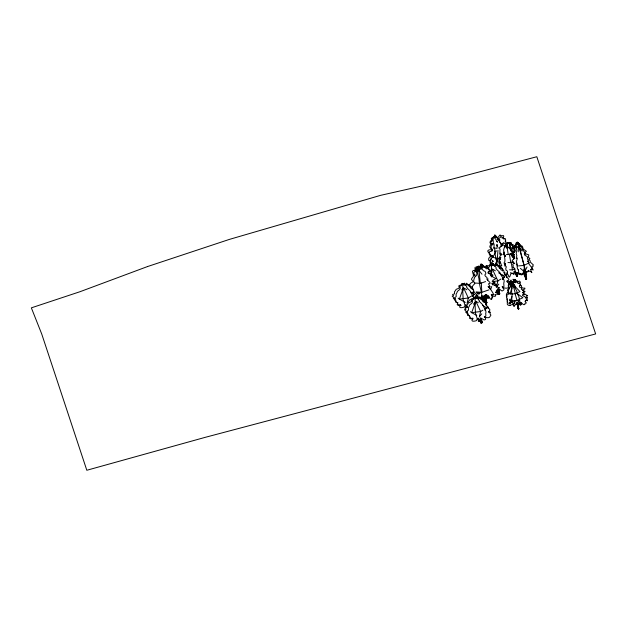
<?xml version="1.0" encoding="UTF-8"?>
<svg xmlns="http://www.w3.org/2000/svg" width="627" height="627" viewBox="0 0 627 627"><rect width="100%" height="100%" fill="white"/><g stroke="black" fill="none" stroke-linecap="round" stroke-linejoin="round"><path stroke-width="0.94" d="M467.389 306.133L467.193 307.528M524.039 271.867L523.655 273.364L522.942 273.364L523.122 274.9L522.244 273.756L521.233 275.065L520.418 273.333L520.151 274.524L519.665 273.631L519.195 274.477L518.255 269.782M497.086 244.491L497.023 248.402L493.59 247.939M472.672 289.298C471.355 286.594 473.134 285.309 474.78 283.71A1.434 1.121 -75.7 0 0 474.349 282.738C472.617 281.844 474.678 275.7 476.293 275.755C479.052 272.604 470.587 262.086 478.08 271.358M494.593 237.272C494.444 231.23 495.573 238.769 495.103 235.196C495.636 236.026 496.067 234.882 496.098 237.21M510.558 246.889L510.801 247.736L510.684 247.195M518.231 251.842L518.521 245.251L522.032 251.106M497.517 259.507C498.261 258.442 497.485 260.691 497.524 259.406M507.972 282.526L507.047 280.88M506.969 296.885L506.718 295.293L508.795 293.945A1.089 0.972 -57.5 0 0 508.442 293.201L507.878 292.684C507.619 289.016 512.878 286.766 509.853 281.852C514.446 284.964 510.354 290.011 512 293.734A1.089 0.455 86.8 0 1 512.259 294.463C510.84 297.95 512.565 303.633 513.764 306.18A1.16 0.486 86.8 0 1 514.164 305.67L514.164 306.297L516.24 303.687L516.366 304.659L517.299 303.97L518.38 308.986L517.667 302.433M488.488 269.594L488.19 268.638M492.101 238.017C493.339 237.421 495.596 236.598 497.658 238.025C498.551 239.428 498.559 238.762 500.997 236.81L501.953 237.124L502.282 238.401L502.932 237.414L504.006 238.597C507.055 237.445 504.351 242.093 506.726 243.801L507.11 243.95M510.715 284.682L509.876 282.565L511.334 283.506L511.804 284.783L512.862 284.102L512.361 281.413L513.725 281.492L513.082 279.187L513.834 280.747L515.018 280.222C516.507 280.606 514.892 282.746 516.993 282.134L518.09 283.537L519.117 283.271C520.245 281.633 519.258 284.486 520.551 284.376L520.457 285.238L519.383 285.975L519.43 287.072L521.711 287.636L521.241 289.149L525.058 291.555L522.714 292.621L524.54 294.729L522.597 294.651L522.432 295.38C524.023 296.516 527.503 297.762 527.291 299.087C524.83 298.483 529.839 302.002 526.139 300.302L525.481 300.372L525.724 301.085L525.207 301.469L526.351 303.029C523.443 303.068 526.069 304.393 524.376 304.651C522.785 305.075 522.33 302.943 521.202 302.833C522.714 305.835 518.419 305.059 519.571 303.97M496.388 250.792L492.806 257.274L497.344 258.543L497.971 250.298M499.782 258.261L499.147 266.506L501.819 265.754M515.245 245.674L515.527 244.264L516.295 243.958L515.95 243.033L517.322 242.069L519.83 248.762L525.81 271.844L525.645 271.475L527.793 271.985L528.365 271.068L529.321 271.178L530.52 271.413L531.853 272.635L530.52 269.477L531.727 269.234L531.955 267.909L529.18 264.312L527.879 261.091L529.063 262.831L528.138 261.428M476.073 271.953L475.556 268.536L476.943 269.336L477.374 270.825M491.717 241.183L491.866 239.914L492.516 240.008M489.366 253.23L489.303 254.264L490.557 254.186L490.949 257.156L492.36 255.565C494.774 256.999 489.373 258.614 491.231 259.774M487.751 267.87L487.79 267.533C490.173 267.847 490.878 262.172 492.548 264.759C495.314 266.224 496.655 267.274 495.988 268.622C497.963 271.083 498.724 270.911 500.542 273.497C500.824 276.303 503.505 277.056 503.136 279.281C504.782 279.203 503.959 283.098 503.849 282.675C503.316 284.36 505.268 288.373 502.125 286.633C504.853 290.035 504.367 289.572 502.109 291.03L501.192 290.489C499.421 288.028 497.031 290.356 499.57 294.188L498.496 293.836L497.775 290.536M518.294 247.109L518.521 245.251L524.023 265.448L524.587 271.953L520.394 268.364M497.399 290.011C497.117 291.437 496.451 288.694 496.788 291.68L496.31 292.629M512.173 247.477L514.986 248.182M489.436 252.916C485.416 251.051 489.287 248.801 491.913 250.095M514.61 256.702L513.466 257.431L513.803 258.293M481.873 266.828C480.784 268.959 478.127 264.955 477.845 268.191L479.004 270.151L478.613 270.692M516.624 275.104L516.985 276.421L516.193 272.494L515.041 273.106L514.924 269.116L514.328 268.513M503.693 253.002L503.371 254.703L504.445 252.038M506.279 254.601L508.215 254.538L513.38 252.673L513.693 250.972M476.857 292.433C479.365 294.416 475.948 293.891 477.437 292.691M486.881 295.646C485.196 297.237 490.016 300.827 487.9 296.681C488.723 294.964 489.342 298.922 490.722 299.173C493.488 300.482 489.499 296.657 492.383 298.107L492.681 297.841C492.219 296.689 490.878 294.541 492.226 294.392C496.216 297.143 490.377 288.788 488.378 286.602L490.283 286.994L488.472 283.827C492.791 283.608 487.594 280.92 486.842 279.086C488.551 276.86 483.879 276.899 485.086 274.328L485.768 273.999L485.76 272.949C485.032 269.618 483.636 272.4 482.429 269.124C480.462 269.061 481.92 266.914 480.509 266.161L479.929 266.036L479.914 267.063L480.995 269.328L478.714 267.118L478.087 267.337M486.301 267.439L486.944 266.193L488.699 265.707C490.173 265.919 491.419 262.102 492.508 264.704C494.507 267.353 495.197 262.878 496.639 263.998L496.725 264.931M495.745 292.55L496.075 291.868L496.216 292.386M518.145 303.154L518.317 304.024L518.772 303.656M479.365 316.815L480.643 311.517L476.222 302.089M483.48 300.709C483.981 298.907 483.48 301.305 484.475 300.976L484.828 302.676M515.386 293.757L512.878 284.196L519.948 291.594L515.386 293.757L510.057 294.039L511.851 287.777M484.068 301.383L483.95 297.347L484.546 299.831L484.851 298.523L484.107 295.388L486.325 302.974L484.922 296.234L485.173 294.988M488.394 295.529C486.889 296.085 487.336 297.606 489.319 297.018M481.755 295.591L481.575 296.477L482.484 296.391M487.555 280.261L488.041 278.835M491.717 286.476L490.776 289.227L488.025 286.61M486.842 265.652L486.662 266.977L487.704 267.447M511.891 282.409C511.985 279.948 515.896 283.522 515.206 281.092M470.054 299.557L467.044 303.28L468.33 297.982L463.502 287.699L459.348 299.134L465.336 302.363M475.501 302.112L471.661 312.661L476.794 315.428M490.298 274.234L492.25 268.881L497.893 280.912L496.388 287.111L498.802 284.125M475.705 297.935C475.054 294.847 480.838 301.642 479.02 301.015C480.705 303.115 481.364 302.966 482.915 305.177C484.24 308.547 486.928 311.235 485.69 313.461C485.909 315.553 486.231 317.34 484.287 316.619C487.054 318.626 485.29 320.522 483.472 319.699C481.983 317.38 480.039 319.942 482.085 322.866L481.16 322.56L480.548 319.739M511.977 282.62C514.845 289 509.939 279.564 511.703 283.953M506.224 247.594L506.937 245.823L513.38 252.673M457.851 304.456C457.734 306.203 460.242 305.31 461.174 305.553M493.057 264.884L493.261 263.481L494.28 265.66M506.53 277.455C507.031 276.335 506.906 275.519 505.331 274.806C504.429 274.211 505.73 271.538 503.936 272.627M517.588 242.343C518.505 242.39 520.434 246.419 521.977 247.54C521.013 250.244 527.331 252.893 524.235 253.817L524.423 254.186C524.156 255.659 526.656 255.659 527.675 257.203C526.312 258.332 529.337 261.028 528.052 261.161M496.325 287.119L496.02 286.414M515.206 287.809L514.806 285.261L513.787 284.54L514.712 287.574L516.813 290.983L517.157 293.616L518.701 296.062L520.661 304.988L518.466 304.009C517.463 302.622 517.502 306.289 518.592 308.946L516.985 303.162M516.789 293.217L522.847 297.723L516.985 300.498L510.159 300.858L512.141 296.618M524.995 271.123L527.033 266.977M482.006 265.503L482.187 264.461L481.238 263.896C479.569 264.288 480.556 266.459 481.834 266.522M492.046 255.667L489.483 257.172L488.621 258.763L488.754 260.401L490.643 260.957M495.51 263.614L498.199 258.755M494.484 265.433L494.962 265.158L495.017 265.621M486.85 294.478L485.525 295.411L486.795 302.755M463 285.042C462.891 280.692 468.134 287.887 466.7 287.479C468.393 289.58 469.043 289.431 470.595 291.641C471.41 295.035 474.075 295.787 473.409 298.867M491.654 265.777L492.438 263.787L494.194 265.848L495.808 265.44L496.474 264.625L497.376 265.166C497.274 267.635 501.898 266.773 500.393 268.709C501.913 272.298 502.392 268.113 503.881 270.966L504.288 272.941C503.512 274.798 507.447 274.477 506.687 276.632C507.321 278.169 508.952 278.702 508.85 279.838C508.771 280.52 505.174 281.594 507.705 281.923L508.113 281.68C510.911 281.1 507.956 283.067 509.1 284.117L509.453 284.313M472.288 289.502L472.155 287.44C471.151 286.461 471.645 286.594 470.109 287.221L469.647 284.815L468.847 285.316L468.338 284.478L467.444 284.486L466.747 283.169L465.187 284.776L463.235 283.514L462.773 286.664L463.267 290.27L462.75 290.952L463.165 299.761L464.897 304.988L465.555 305.498L465.971 304.62L466.049 307.81L466.849 307.512M502.525 270.997L502.368 268.583C501.192 267.431 501.772 267.588 499.978 268.317M473.322 292.488L473.604 291.586L473.001 291.085M507.572 300.599L507.47 302.002M514.626 303.609L513.568 304.471M525.677 272.322L524.979 272.823L526.476 278.811L525.912 279.227L524.07 271.593M502.501 270.315L502.909 269.579L502.141 268.771M487.336 268.795L487.853 267.705L486.756 267.306M518.882 302.441C520.778 302.379 518.09 302.339 519.775 303.107M492.093 264.351L492.501 262.776L491.153 262.901C489.319 261.82 490.11 264.39 491.592 263.669L492.375 264.249M461.699 289.933L463.502 287.699M489.836 271.875L491.646 269.634M472.46 296.579L474.263 294.345L471.817 292.347M473.416 304.213L475.822 301.234L478.307 302.77M502.415 279.642L504.829 276.656L502.689 274.908M479.961 316.071L481.763 313.837M484.773 310.114L486.576 307.873L482.437 305.325M478.754 319.417C477.633 320.499 477.139 317.944 476.504 320.601C475.368 321.126 470.321 322.176 472.397 319.253C474.42 316.698 470.799 319.464 469.537 318.234C470.838 315.162 467.248 316.032 467.844 314.174C464.858 313.257 469.349 312.293 466.903 311.478L468.51 310.051L468.377 307.841L469.255 306.235C469.537 303.86 471.739 304.416 472.609 301.838C471.739 300.96 471.183 300.976 473.283 299.291C474.537 299.251 474.694 295.842 476.003 297.441C477.21 300.842 480.102 295.67 480.384 299.008C481.371 299.816 483.825 299.808 482.782 301.085C483.738 303.507 485.133 301.023 485.76 303.013L486.113 304.706C485.886 307.261 487.892 303.499 485.564 304.283M496.059 259.366L496.302 259.978M508.858 287.041C509.696 289.282 505.989 289.259 508.395 291.43M511.867 284.956L510.942 286.045L511.757 288.506M476.771 297.794C479.396 296.187 473.926 292.723 473.8 291.171L473.448 289.478C472.821 287.487 471.418 289.972 470.469 287.55C471.528 286.194 468.871 286.351 467.946 285.285C467.711 282.252 464.779 287.346 463.682 283.906C462.389 282.103 461.715 285.379 460.249 285.144C457.734 286.116 458.87 286.178 459.599 287.213C458.353 289.525 456.025 288.232 455.523 290.473L454.45 291.767L454.512 293.875L452.545 294.463L453.634 295.873L452.153 296.109L453.979 297.911L453.313 298.742L454.936 298.86L454.857 299.283M490.698 254.499L489.93 255.565L489.742 254.272C486.395 250.032 494.57 252.657 492.164 249.185L491.834 248.943C488.762 248.48 492.226 244.961 492.916 243.958C491.082 243.519 487.9 247.438 491.129 247.931M475.658 295.646C476.418 294.518 478.973 295.544 476.661 295.615M488.159 307.277C484.977 305.09 488.496 305.968 488.065 308.022C492.438 310.161 487.516 311.36 489.029 312.379L489.381 312.168C491.78 311.674 489.248 313.359 490.228 314.252L490.933 315.138L490.228 316.22C489.272 318.822 486.654 317.152 485.024 317.575M470.665 317.505L470.305 318.673L472.907 318.963M517.118 246.74L516.773 246.944L516.946 246.521M488.112 308.359L488.088 307.802M505.644 245.063L505.66 245.659M508.787 287.244C506.647 289.172 504.602 287.566 502.439 287.785M508.56 292.558C504.907 292.55 506.679 298.115 507.486 300.231L507.047 301.14C507.478 302.175 507.196 302.825 507.306 303.946L507.408 304.62L508.952 305.459A1.16 1.035 -57.5 0 1 509.955 305.043L509.79 305.639L510.942 304.847L512.917 304.636M510.637 284.352L509.641 281.358L510.558 282.409L510.558 281.17C510.966 280.104 511.036 279.007 511.326 281.978C512.29 280.755 513.497 283.388 512.337 284.321M519.579 283.851L520.488 282.174C519.164 281.194 520.049 280.167 518.051 281.985L516.954 280.818C514.861 282.001 516.523 279.493 514.994 279.344L514.328 279.595L514.414 280.818M514.453 254.993L513.842 254.93L514.391 254.476M515.182 251.309L514.399 252.469M528.726 270.558L527.863 270.989M490.941 262.399C489.232 263.285 490.345 258.457 491.223 258.88M508.779 303.147L508.889 303.068A1.16 0.98 42.8 0 1 509.9 302.951L510.096 303.507M521.844 274.32L520.904 273.897M466.261 306.094L464.913 305.757L464.192 307.065C463.047 307.591 458 308.641 460.085 305.725C462.177 303.123 458.502 305.851 457.224 304.698C458.549 301.681 454.92 302.488 455.531 300.639C452.537 299.722 457.036 298.758 454.591 297.943L456.19 296.516L456.064 294.306L456.934 292.699C457.224 290.325 459.426 290.881 460.289 288.31L460.289 287.519L459.262 287.793L459.701 286.547L461.66 285.426L462.671 283.553L463.439 283.545L464.152 284.736L464.372 283.083L465.242 284.948M485.572 294.737L486.058 294.424M478.573 270.488L479.255 270.464L479.012 268.834M500.973 279.023L497.893 280.912L492.156 281.648M502.517 278.075L504.829 276.656L498.536 272.769M482.868 310.153L480.643 311.517L471.661 312.661L470.438 311.666M485.094 308.79L486.576 307.873M514.493 263.105L514.352 263.309A1.121 0.839 53.4 0 1 514.532 263.685M482.97 296.916C481.481 298.17 483.088 295.215 481.787 296.109L481.34 296.986L479.13 297.653M513.599 271.977L514.14 271.695M528.224 263.269L524.023 265.448L518.513 265.895M504.962 247.21L504.265 247.007L505.017 246.482M486.818 302.606L486.097 302.951C484.828 301.477 486.395 295.607 483.723 296.689M477.523 298.068L477.923 298.146M492.508 264.915L491.952 263.92L491.396 267.674L491.944 272.243L491.364 272.69L491.552 274.375L490.424 275.629L491.842 276.374L492.869 275.747L492.744 274.838L490.432 274.704M482.774 266.044L483.527 265.715L486.348 268.85L487.79 268.348C489.381 265.997 487.971 269.884 489.773 269.618L490.071 270.104C483.605 275.567 493.911 271.522 491.544 276.915M491.16 243.252L490.408 243.456L489.953 242.508L490.439 240.987L492.062 240.11L491.2 238.699L492.414 237.743C493.998 237.022 495.401 238.354 496.145 240.102C497.046 241.552 497.713 237.727 498.41 240.149C499.178 241.309 501.098 242.312 501.522 246.403M524.501 253.347L528.78 254.907L528.451 257.242L529.901 258.637L528.874 259.037L528.992 259.492L530.199 260.848L530.27 262.055L533.381 264.955L532.809 265.629L533.06 266.467L531.633 267.165L533.209 269.978L531.124 269.265M507.956 262.541L510.778 262.682L513.223 261.671M509.602 269.775L512.424 269.923L514.861 268.905M522.542 292.535L524.462 291.963M475.101 274.791L473.33 274.877C474.49 277.808 469.309 278.122 472.601 280.841A1.434 1.317 17.8 0 1 473.079 281.868C470.979 282.981 468.745 283.584 470.172 286.602M518.874 308.735L518.239 308.962L518.012 308.178M474.341 282.965L480.337 283.404L485.572 281.586M476.073 291.916L481.834 292.331L488.989 289.846M516.311 304.134L517.212 303.962L517.839 307.277M523.929 271.828L525.763 279.007L526.625 279.031L525.073 273.113L526.077 272.737L525.559 271.436L526.429 275.034L524.728 271.797L526.304 279.18L526.053 278.654M487.477 296.461L486.184 294.768L485.909 295.395L485.188 295.27L486.63 302.88M512.706 246.96L514.046 246.67C514.399 245.588 513.027 244.075 511.93 244.789C510.174 244.577 512.259 243.002 510.911 242.555C508.803 242.61 507.274 243.409 507.165 245.862C506.984 247.681 504.469 244.491 504.711 246.873C504.108 248.347 502.823 249.993 504.374 254.241L504.226 254.538C504.406 257.258 505.824 261.263 504.124 262.729L504.845 266.099L505.197 263.175L505.574 265.832L506.357 266.953L505.801 268.191L505.95 270.057L507 270.731C508.622 271.64 505.879 273.121 507.384 273.889L508.152 274.845C510.104 281.531 510.284 270.927 511.961 273.693L513.004 273.231L513.576 274.43L514.124 274.187L514.211 272.847L515.465 271.405L516.687 276.452L517.267 276.06L516.852 274.023M479.012 292.456L478.479 292.495M478.205 319.033L477.139 318.853M525.073 301.172L526.272 300.035M497.344 258.543L500.902 257.54M523.028 272.189L523.741 272L524.352 272.674L525.692 279.156L526.704 278.882L525.136 273.223L526.351 272.533L525.645 271.193M512.572 301.634L511.585 301.948L512.04 300.725M513.082 247.579L513.709 247.869M478.503 270.574L479.012 270.362L478.746 268.771M491.341 248.096L491.921 250.204L491.592 248.613M520.794 303.954L521.546 303.437L520.872 302.59M510.629 272.502L511.93 273.764L513.011 273.106M505.088 275.245L506.82 274.281L507.486 272.486M488.355 271.311L489.24 271.601L488.386 273.427L489.562 273.897M515.065 245.784L514.657 245.972L515.033 246.482M486.928 302.731L486.027 302.872L484.883 296.783L483.754 296.312M480 317.96L480.313 318.532M477.711 296.109L478.252 296.077M518.882 308.852L518.231 308.892L517.212 303.915L516.366 303.836M520.716 245.808C523.694 245.525 522.103 248.919 523.874 249.507L526.437 251.286L524.885 252.477L524.736 253.449L525.575 254.194M510.19 300.725L511.029 301.179L510.08 301.085M519.587 273.568C518.576 275.316 518.294 272.236 517.933 273.294C517.338 270.927 516.601 275.088 516.092 272.471M519.524 285.497C523.772 284.133 518.937 288.89 524.823 288.114L524.909 288.804L522.652 290.332L523.584 291.343M458.11 302.927L455.406 301.838L455.923 300.725L455.61 299.878M515.065 250.095L514.336 250.565L514.469 252.03M522.597 249.601L523.114 249.883M475.525 268.756L474.898 269.195L475.454 271.029M523.263 293.875C525.465 293.491 525.653 295.239 527.675 295.568C524.235 295.842 529.909 298.193 526.061 297.535L525.348 298.131M469.882 316.384L469.067 315.514L467.726 315.373L468.197 313.861M476.896 269.602L477.178 270.456M486.717 302.904L486.16 302.763L484.436 296.062M516.35 304.15L516.781 304.338L516.742 303.797M491.991 250.087L492.375 250.557M475.125 275.974L474.451 275.574L473.761 272.721L474.6 271.624L476.426 271.483M509.296 288.138L508.716 287.817L508.183 285.638L508.952 284.846L510.566 284.823M497.47 259.037L497.517 258.645M510.691 244.216L511.804 244.138L512.337 244.836M473.918 274.665L473.111 274.124L472.405 271.256L473.503 270.433L475.76 270.762M496.85 265.127C498.01 265.856 500.346 265.237 499.327 267.031L499.664 267.933M467.648 313.092L467.256 312.395L465.626 312.27L466.3 311.447L464.466 309.644L465.947 309.409L464.866 307.99L466.833 307.41L466.762 305.294L467.844 304.009C468.338 301.767 470.673 303.06 471.912 300.748L471.935 300.004L470.736 299.996L471.285 298.938L473.62 298.389L474.866 296.892L477.5 298.311L479.067 296.704L479.757 298.021L480.658 298.013L481.16 298.852L481.959 298.342L482.249 298.789L482.476 297.026L483.229 300.662M514.367 268.74L513.889 267.557L512.988 267.705L513.168 267.086A1.121 1.05 -33.4 0 0 512.917 266.263L513.247 265.597L512.682 264.257L514.101 263.183L513.278 262.854L512.11 260.229L513.199 259.696L513.827 257.822L514.571 257.485C514.861 255.8 513.004 258.026 512.714 257.423C513.105 256.702 514.273 255.393 513.952 254.405C512.635 252.838 514.477 251.646 514.979 249.687C513.709 247.579 514.555 246.121 515.911 244.311C517.353 239.569 521.131 246.223 521.249 246.787M493.034 269.367L495.393 270.825M464.333 288.208L466.817 289.745M470.948 292.3L474.263 294.345L468.33 297.982L459.348 299.134L458.125 298.131M510.84 254.053L512.463 255.087M484.828 317.591L484.365 317.231M519.227 244.311L517.455 242.304L516.052 247.955L516.86 250.298L516.201 253.394L516.805 255.565L516.225 258.543L517.424 258.01L516.303 262.008C517.816 264.124 516.93 265.378 517.212 267.651A1.121 0.643 -88.1 0 1 517.44 268.466L518.294 270.01M509.195 247.54L512.941 250.4M497.18 238.628L499.351 240.329M515.104 250.8C515.026 249.185 509.673 247.72 513.341 247.775L512.424 245.58L510.981 244.906L510.895 243.315L509.884 242.821L507.799 242.657L506.208 243.856L505.15 245.698L502.266 244.757L501.569 245.345L501.796 246.529L500.589 246.074L500.393 247.273L499.288 247.32L498.826 247.963L500.025 249.193L499.821 253.904L500.479 255.589L499.586 256.999L500.495 258.536L500.385 259.594C498.191 259.445 498.387 263.653 499.79 263.599L499.891 261.867C499.97 259.946 500.989 264.688 501.6 265.495L500.589 266.091L500.393 267.071L501.459 268.615M491.842 276.374L495.933 278.615L492.634 280.379L495.15 282.957L492.43 283.122L492.187 284.133C494.382 285.63 496.239 285.05 497.383 287.103C503.763 288.585 493.857 287.879 499.476 289.917C500.056 291.085 497.783 290.701 497.274 290.207C495.722 290.301 496.717 291.539 496.106 292.307L497.383 293.099L497.509 293.836L494.774 294.635C498.042 296.767 492.336 296.955 491.482 295.09L491.239 294.369M510.543 254.343L514.493 258.332M512.188 261.577L514.164 263.575M478.377 267.251C478.33 277.181 476.771 259.272 477.86 269.798C477.28 273.231 478.095 274.814 478.965 278.843C479.553 288.561 482.32 291.116 481.873 299.651L482.429 300.748C483.401 301.289 483.809 298.813 483.785 301.101M476.442 298.272L475.572 296.986L475.094 300.2L475.587 303.797L475.062 304.487L475.485 313.296L477.218 318.516L477.868 319.033L478.291 318.155L478.37 321.345L479.091 320.883L479.365 321.549L479.702 320.718C479.631 317.732 481.489 320.107 481.387 323.054L481.348 320.867M480 319.025L480.791 323.03L482.163 322.427L481.003 318.108M493.418 282.526L493.888 283.78L496.318 284.305L494.742 285.583M481.991 274.234L479.028 270.488L480.337 283.404M499.366 267.431L499.852 268.191M512.855 284.102C514.132 287.001 512.33 278.02 513.803 284.642M507.219 298.82L506.945 299.878L507.556 300.474M499.374 241.646L502.117 245.416M508.81 286.641L508.372 283.937L510.543 284.156M492.61 243.519L491.066 244.397L490.651 243.511L491.004 241.795L492.336 240.502L491.56 239.216L491.803 238.448C493.668 237.617 494.679 235.815 496.952 237.014C498.246 239.867 499.938 232.092 500.675 236.097C501.459 235.007 501.898 236.269 503.207 235.486C504.751 236.018 502.251 238.276 504.155 239.318M474.263 297.723L473.894 297.378L473.988 298.765M516.209 263.857L517.596 265.966M488.472 311.494L489.287 312.536M490.62 265.08L489.993 264.367L490.063 265.644M462.115 284.454L461.582 283.843L461.637 284.932M514.555 281.155C515.488 282.04 515.543 278.521 515.66 281.311M519.454 244.765L519.564 244.169L519.948 245.298M505.096 241.074L505.495 241.779M486.913 265.84C485.949 264.343 485.627 268.481 483.613 267.298C482.155 266.945 484.177 265.033 482.108 264.837C478.707 265.284 484.068 267.455 482.163 268.176C480.353 268.669 478.707 265.354 477.688 268.019L479.012 270.37L478.087 268.262M478.103 270.488L476.152 266.687L476.982 269.751M497.282 290.042L497.893 294.126L499.797 293.883L498.982 290.583M480.125 319.315L480.65 322.811L482.273 322.599L481.081 318.234M512.862 283.945L511.891 282.252C513.231 280.05 517.15 285.873 514.336 280.347L514.43 280.731M516.272 302.057L516.515 302.559M511.624 254.86L511.303 253.386M509.547 292.785L510.057 294.039M509.508 299.251L510.159 300.858M491.905 283.224L492.751 284.956M494.742 265.73L494.538 265.511M494.335 237.453C492.219 233.213 493.363 245.831 493.911 243.856C494.46 245.079 493.606 247.14 494.209 248.653C495.056 248.888 495.604 252.736 494.609 250.925C495.448 257.885 496.255 256.757 497.227 265.652M517.588 242.649L517.737 244.075M510.072 246.779L510.441 249.201M523.757 269.273L524.587 271.953M509.218 242.547L509.398 243.096L509.375 242.696M501.851 245.823C500.025 244.71 502.823 242.868 503.026 244.154C502.556 239.867 506.154 246.262 506.373 243.441C507.682 242.006 509.72 242.414 510.699 242.97M515.261 271.319L516.53 276.389L517.479 276.146L517.095 274.117M480.666 318.093L481.05 319.605M512.557 301.203L512.455 300.647M511.922 255.675L512.181 256.709M515.363 271.162L516.609 276.264L517.377 276.319L516.977 274.312M515.018 293.318L516.985 300.498M510.778 250.33L510.966 251.082M524.501 271.875L525.41 275.833M509.343 243.425L509.132 242.43L512.721 254.452M498.865 290.395L499.672 293.679L498.057 294.384L497.329 289.925M478.056 298.946L476.692 296.618L476.512 298.209M509.892 246.387L509.539 244.718M516.46 273.341L516.711 274.093L516.46 272.863M525.857 277.816L525.512 276.342M516.75 273.121L517.643 276.146L516.93 272.369M498.716 291.853L498.755 294.408L497.822 289.94M515.974 272.236L516.382 274.07M499.311 268.16L499.194 267.29M518.78 308.86L517.792 303.288M486.709 302.661L485.345 294.784M518.733 308.555L517.792 303.123M513.85 259.272L512.549 253.927L512.972 255.926L512.761 254.727M472.993 292.856L473.087 293.365M518.521 245.251L519.164 249.013M511.177 262.188L512.424 269.923M509.532 254.946L510.778 262.682M506.937 245.823L508.215 254.538M479.052 267.698L478.714 265.926L478.785 267.157M481.301 282.902L481.834 292.331M514.077 301.375L514.273 302.465L514.077 301.375M514.587 301.219C514.649 303.813 515.653 299.925 514.587 301.219M513.497 285.747L513.819 286.766L513.497 285.747M517.659 246.936L517.659 246.936M496.545 260.558L496.968 261.992L496.545 260.558M513.968 303.648C512.714 304.424 515.073 302.347 513.991 303.578M518.584 300.936C519.07 302.817 518.505 298.875 518.584 300.936M513.121 286.429C512.761 287.809 512.518 284.297 513.121 286.429M505.628 256.043C505.033 257.885 503.834 252.9 505.628 256.043M517.009 247.257L516.726 247.837L517.009 247.257M506.506 247.798C507.157 248.911 507.321 246.223 506.506 247.798M517.651 300.325C519.415 303.687 517.886 299.69 517.651 300.325M479.89 292.464C479.483 293.608 478.432 291.085 478.283 293.969C479.012 294.988 481.215 291.853 479.89 292.464M497.517 241.959L496.741 241.411L497.517 241.959M493.135 261.31C491.889 263.034 491.748 258.606 493.135 261.31M498.849 239.82C499.884 241.442 500.589 238.895 498.849 239.82M510.315 300.952C511.146 303.256 511.656 300.396 510.315 300.952M511.083 302.716L509.21 303.272L511.083 302.716M496.89 245L497.36 246.074L496.89 245M501.874 254.523L501.396 255.118L500.244 253.347L500.612 253.112L501.874 254.523M515.684 246.826L514.994 247.156L515.684 246.826M147.439 266.585L80.021 291.704L31.35 307.849L41.735 334.026L86.816 470.266L204.825 437.45L595.65 333.94L564.355 240.376A2532.351 75.93 76.6 0 1 547.277 188.351L536.822 156.734L450.264 179.62L380.707 195.318L229.427 239.389L147.439 266.585M511.444 251.019L511.177 249.914L511.444 251.019"/></g></svg>
